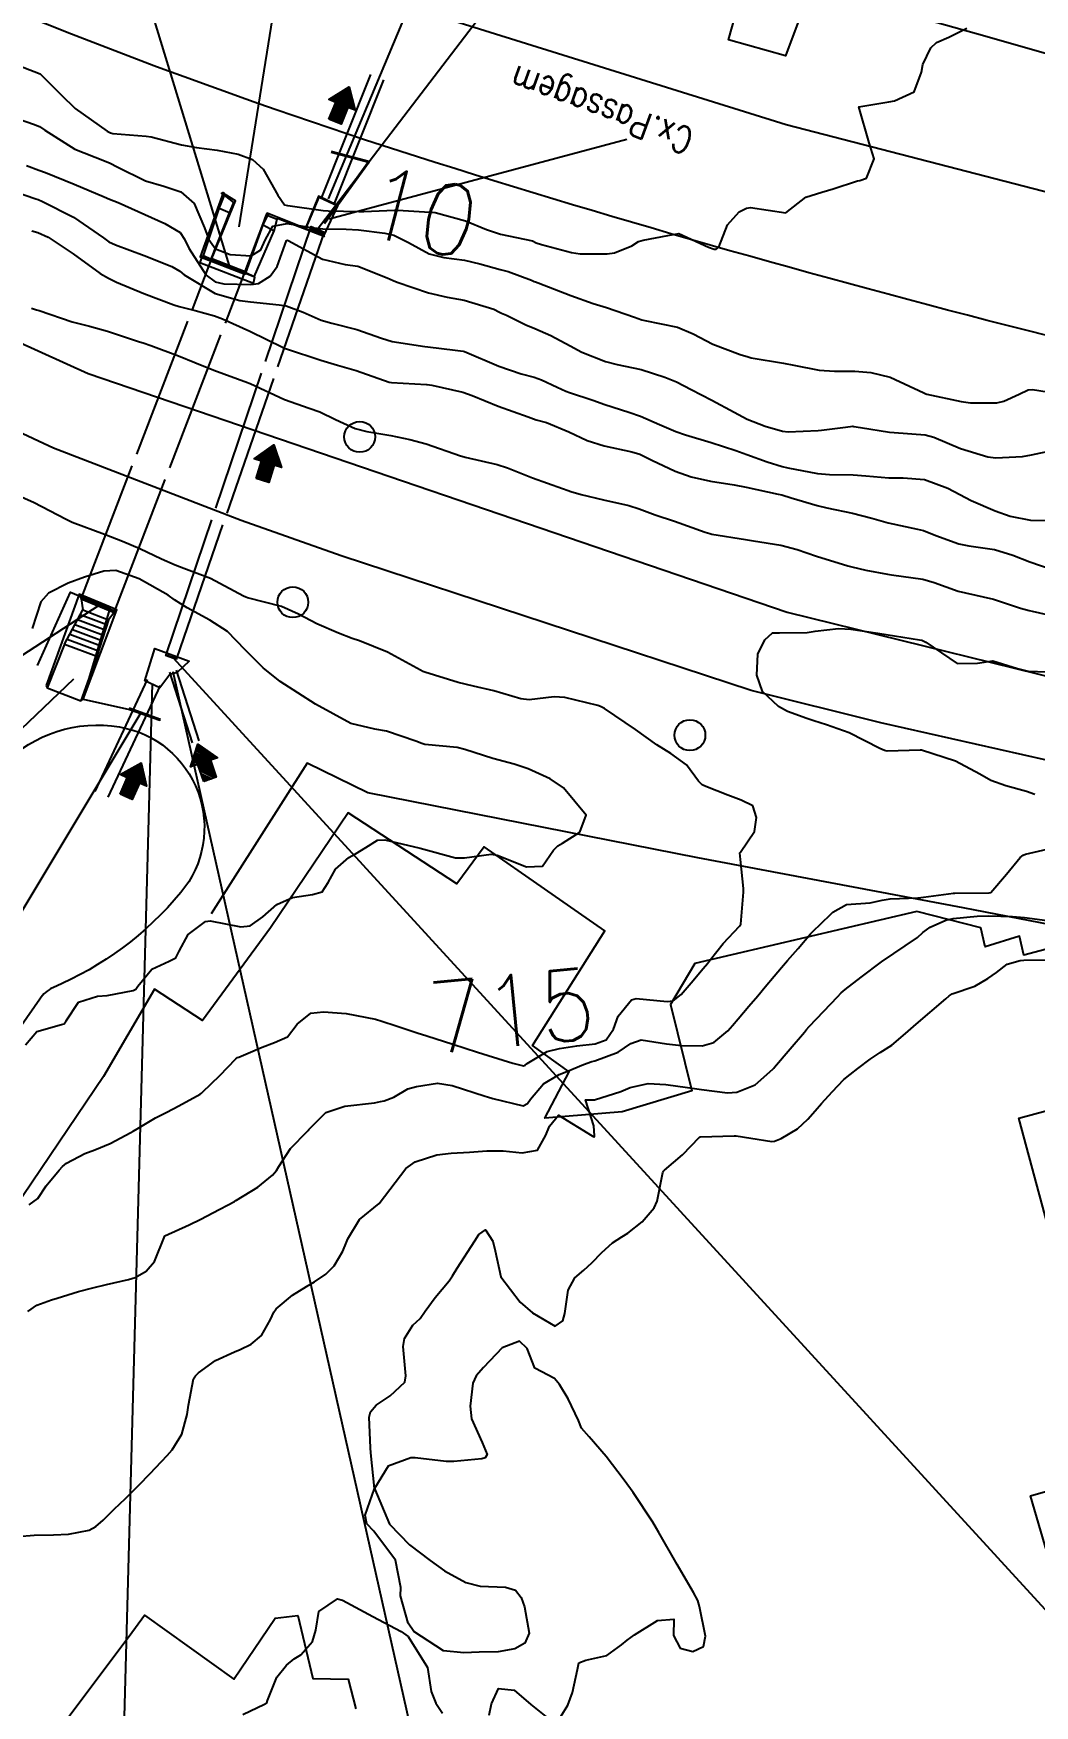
# Model space of a CAD drawing. Header units: metres. Extents: x 286371 to 293043, y 7462578 to 7466404.
# Drawn here: x 290717.4 to 290773.6, y 7463361.2 to 7463455.1 of the extents above; entities that cross this region are included whole.
import ezdxf
from ezdxf.enums import TextEntityAlignment as Align

# ---------------------------------------------------------------- set-up
doc = ezdxf.new("R2010")
doc.units = ezdxf.units.M
doc.header["$MEASUREMENT"] = 0
doc.linetypes.add('CONTINUO', pattern=[0])
doc.linetypes.add('TRACEJADO', pattern=[8.7, 8, -0.7])
for name, color, linetype in [('BUEIRO', 151, 'Continuous'), ('CAIXA', 45, 'Continuous'), ('Cotas', 45, 'Continuous'), ('Curvas de Nivel 1m', 11, 'Continuous'), ('Curvas de Nivel 5m', 15, 'Continuous'), ('Divisas', 45, 'Continuous'), ('Edificações', 30, 'Continuous'), ('GALERIA', 45, 'Continuous'), ('Linha Férrea', 20, 'Continuous'), ('MURO', 30, 'Continuous'), ('P.I.', 45, 'CONTINUO'), ('Pontes_Viadutos_Tubos', 190, 'Continuous'), ('Postes', 20, 'Continuous'), ('TEXTO', 45, 'Continuous'), ('TG', 45, 'Continuous'), ('TUBO', 45, 'Continuous'), ('Vias primárias', 230, 'Continuous')]:
    doc.layers.add(name, color=color, linetype=linetype)
doc.styles.add('ROMANS', font='romans', dxfattribs={"height": 0.2})
doc.styles.add('Style-STANDARD', font='STANDARD.shx')

msp = doc.modelspace()

# ---------------------------------------------------------------- hatches: boundary and pattern name
at = {"layer": 'TEXTO'}
for points in [[(290733.969, 7463450.248), (290734.351, 7463451.188), (290733.953, 7463451.35), (290735.101, 7463452.053), (290735.434, 7463450.748), (290735.035, 7463450.91), (290734.653, 7463449.97)], [(290729.884, 7463430.07), (290730.188, 7463431.038), (290729.778, 7463431.167), (290730.865, 7463431.961), (290731.303, 7463430.688), (290730.893, 7463430.817), (290730.589, 7463429.849)], [(290726.936, 7463413.044), (290726.608, 7463414.004), (290726.201, 7463413.865), (290726.607, 7463415.149), (290727.714, 7463414.382), (290727.307, 7463414.243), (290727.635, 7463413.283)], [(290722.234, 7463412.335), (290722.645, 7463413.263), (290722.252, 7463413.437), (290723.421, 7463414.104), (290723.713, 7463412.79), (290723.32, 7463412.964), (290722.91, 7463412.036)]]:
    msp.add_hatch(color=256, dxfattribs=at).paths.add_polyline_path(points)

# ---------------------------------------------------------------- linework, layer by layer
at = {"layer": 'BUEIRO', "linetype": 'TRACEJADO', "flags": 128}
for points in [[(290723.761, 7463418.773), (290720.816, 7463412.488)], [(290725.007, 7463419.186), (290726.289, 7463415.217)], [(290725.388, 7463419.309), (290726.67, 7463415.34)], [(290724.486, 7463418.433), (290721.549, 7463412.166)]]:
    msp.add_lwpolyline(points, dxfattribs=at)
at = {"layer": 'BUEIRO', "linetype": 'CONTINUO'}
for points in [[(290720.054, 7463423.312, 711.439), (290720.145, 7463422.695, 711.509)], [(290721.906, 7463422.546, 711.468), (290721.585, 7463422.135, 711.55)]]:
    msp.add_polyline3d(points, dxfattribs=at)
at = {"layer": 'CAIXA', "linetype": 'CONTINUO'}
for points in [[(290733.411, 7463445.869, 710.579), (290733.38, 7463445.914, 708.376), (290732.644, 7463444.128, 708.376), (290732.66, 7463444.097, 709.759)], [(290732.667, 7463444.079, 710.667), (290733.411, 7463445.869, 710.579)], [(290734.465, 7463445.371, 710.605), (290734.437, 7463445.425, 708.376), (290733.38, 7463445.914, 708.376)], [(290733.411, 7463445.869, 710.579), (290734.465, 7463445.371, 710.605)], [(290733.68, 7463443.689, 710.705), (290734.465, 7463445.371, 710.605)], [(290733.68, 7463443.689, 710.705), (290732.667, 7463444.079, 710.667), (290732.66, 7463444.097, 709.759)]]:
    msp.add_polyline3d(points, dxfattribs=at)
msp.add_polyline3d([(290724.466, 7463418.314, 712.577), (290723.626, 7463418.708, 712.59), (290724.185, 7463420.519, 713.285), (290726.126, 7463419.807, 713.283), (290725.442, 7463419.163, 712.55), (290725.03, 7463419.052, 712.531)], close=True, dxfattribs=at)
at = {"layer": 'Curvas de Nivel 1m', "flags": 128}
for points, elevation in [([(290715.717, 7463450.539), (290717.377, 7463449.972), (290717.707, 7463449.839), (290718.014, 7463449.63), (290719.688, 7463448.553), (290721.359, 7463447.899), (290721.677, 7463447.778), (290722.079, 7463447.568), (290723.663, 7463446.786), (290724.701, 7463446.486), (290725.654, 7463446.164), (290726.407, 7463445.503), (290726.982, 7463444.136), (290727.223, 7463443.49), (290727.606, 7463442.956), (290728.429, 7463442.644), (290729.601, 7463442.576), (290730.149, 7463442.903), (290730.378, 7463443.443), (290730.821, 7463444.241), (290731.629, 7463444.388), (290732.846, 7463444.186), (290733.625, 7463444.096), (290734.931, 7463444.068), (290735.624, 7463444.028), (290737.114, 7463443.85), (290737.62, 7463443.739), (290738.429, 7463443.322), (290739.595, 7463442.674), (290740.412, 7463442.472), (290741.59, 7463442.324), (290742.45, 7463442.12), (290743.583, 7463441.806), (290744.029, 7463441.684), (290745.342, 7463441.209), (290745.502, 7463441.135), (290745.573, 7463441.113), (290745.712, 7463441.062), (290747.562, 7463440.349), (290748.81, 7463439.9), (290749.552, 7463439.66), (290751.128, 7463439.121), (290751.542, 7463438.979), (290751.708, 7463438.945), (290753.536, 7463438.571), (290754.42, 7463438.182), (290755.522, 7463437.613), (290757.065, 7463437.031), (290757.512, 7463436.891), (290757.686, 7463436.847), (290759.507, 7463436.537), (290760.069, 7463436.422), (290761.502, 7463436.145), (290762.355, 7463436.098), (290763.501, 7463436.087), (290764.411, 7463436.01), (290765.497, 7463435.75), (290767.386, 7463434.876), (290767.483, 7463434.826), (290767.552, 7463434.804), (290769.477, 7463434.382), (290769.999, 7463434.313), (290771.476, 7463434.31), (290771.878, 7463434.409), (290772.737, 7463434.796), (290773.237, 7463435.039), (290773.488, 7463435.06), (290775.484, 7463434.754)], 711), ([(290716.981, 7463447.645), (290717.67, 7463447.386), (290718.05, 7463447.247), (290719.659, 7463446.591), (290721.35, 7463445.878), (290721.647, 7463445.76), (290722.139, 7463445.567), (290723.634, 7463444.898), (290724.76, 7463444.394), (290725.619, 7463443.875), (290725.857, 7463443.511), (290726.106, 7463443.008), (290727.082, 7463441.492), (290727.579, 7463441.117), (290728.058, 7463440.996), (290729.577, 7463440.957), (290730.013, 7463441.013), (290730.667, 7463441.438), (290731.052, 7463441.973), (290731.59, 7463443.425), (290731.599, 7463443.44), (290731.614, 7463443.443), (290731.681, 7463443.423), (290733.599, 7463442.378), (290734.877, 7463442.093), (290735.593, 7463441.987), (290737.24, 7463441.339), (290737.572, 7463441.184), (290737.807, 7463441.095), (290739.562, 7463440.485), (290740.604, 7463440.243), (290741.556, 7463440.078), (290743.23, 7463439.568), (290743.547, 7463439.412), (290743.659, 7463439.356), (290743.945, 7463439.236), (290745.021, 7463438.699), (290745.533, 7463438.481), (290746.435, 7463438.103), (290747.519, 7463437.508), (290748.173, 7463437.165), (290749.506, 7463436.638), (290750.165, 7463436.474), (290751.5, 7463436.192), (290752.827, 7463435.762), (290753.49, 7463435.489), (290754.319, 7463435.072), (290755.475, 7463434.469), (290756.718, 7463433.783), (290757.46, 7463433.397), (290758.472, 7463433.009), (290759.45, 7463432.73), (290759.751, 7463432.688), (290761.451, 7463432.768), (290761.628, 7463432.786), (290762.981, 7463432.942), (290763.393, 7463432.998), (290763.455, 7463432.993), (290763.814, 7463432.929), (290765.45, 7463432.663), (290765.707, 7463432.644), (290767.449, 7463432.519), (290767.934, 7463432.38), (290769.438, 7463431.757), (290770.966, 7463431.286), (290771.43, 7463431.222), (290772.92, 7463431.304), (290773.433, 7463431.4), (290774.575, 7463431.629)], 712), ([(290715.655, 7463446.4), (290717.51, 7463445.773), (290717.645, 7463445.728), (290717.888, 7463445.631), (290719.631, 7463444.736), (290721.306, 7463443.579), (290721.611, 7463443.366), (290721.989, 7463443.188), (290723.6, 7463442.595), (290725.144, 7463441.968), (290725.587, 7463441.707), (290725.836, 7463441.511), (290727.569, 7463440.451), (290728.969, 7463440.058), (290729.562, 7463439.986), (290731.18, 7463439.81), (290731.559, 7463439.768), (290732.528, 7463439.41), (290733.538, 7463438.959), (290734.139, 7463438.781), (290735.53, 7463438.438), (290736.917, 7463437.95), (290737.521, 7463437.765), (290739.351, 7463437.473), (290739.516, 7463437.455), (290741.064, 7463437.281), (290741.513, 7463437.218), (290741.587, 7463437.199), (290743.501, 7463436.366), (290744.771, 7463435.949), (290745.492, 7463435.757), (290745.898, 7463435.614), (290746.78, 7463435.189), (290747.269, 7463434.967), (290747.48, 7463434.894), (290748.785, 7463434.47), (290749.47, 7463434.223), (290750.806, 7463433.782), (290751.461, 7463433.558), (290752.535, 7463433.098), (290753.448, 7463432.71), (290753.997, 7463432.525), (290755.44, 7463432.096), (290756.825, 7463431.641), (290757.43, 7463431.422), (290758.587, 7463431.007), (290759.42, 7463430.746), (290759.745, 7463430.664), (290761.415, 7463430.347), (290762.081, 7463430.288), (290763.414, 7463430.269), (290764.127, 7463430.21), (290765.412, 7463430.097), (290766.211, 7463430.094), (290767.411, 7463430.015), (290768.735, 7463429.524), (290769.399, 7463429.161), (290770.042, 7463428.835), (290771.383, 7463428.252), (290772.234, 7463427.945), (290773.368, 7463427.727), (290774.421, 7463427.716)], 713), ([(290717.288, 7463443.97), (290717.618, 7463443.882), (290718.198, 7463443.626), (290719.6, 7463442.678), (290721.116, 7463441.581), (290721.58, 7463441.315), (290722.046, 7463441.098), (290723.568, 7463440.456), (290725.254, 7463439.824), (290725.557, 7463439.732), (290726.458, 7463439.501), (290727.55, 7463439.201), (290727.986, 7463439.037), (290729.532, 7463438.345), (290731.398, 7463437.426), (290731.513, 7463437.372), (290731.594, 7463437.342), (290733.504, 7463436.706), (290734.442, 7463436.438), (290735.496, 7463436.129), (290737.344, 7463435.479), (290737.486, 7463435.45), (290739.441, 7463435.349), (290739.485, 7463435.347), (290739.74, 7463435.301), (290741.479, 7463434.909), (290742.013, 7463434.729), (290743.467, 7463434.134), (290745.152, 7463433.526), (290745.457, 7463433.42), (290745.614, 7463433.369), (290746.195, 7463433.203), (290747.447, 7463432.69), (290748.475, 7463432.199), (290749.435, 7463431.901), (290750.981, 7463431.571), (290751.429, 7463431.423), (290752.111, 7463431.104), (290753.415, 7463430.485), (290754.319, 7463430.162), (290755.407, 7463429.917), (290756.736, 7463429.703), (290757.402, 7463429.579), (290759.207, 7463429.187), (290759.396, 7463429.144), (290759.937, 7463428.986), (290761.388, 7463428.54), (290761.929, 7463428.414), (290763.382, 7463428.12), (290764.464, 7463427.831), (290765.374, 7463427.585), (290767.02, 7463427.229), (290767.368, 7463427.137), (290768.056, 7463426.864), (290769.347, 7463426.391), (290769.901, 7463426.281), (290771.343, 7463426.077), (290772.38, 7463425.757), (290773.333, 7463425.39), (290775.177, 7463424.757)], 714), ([(290716.923, 7463398.256), (290717.565, 7463399.002), (290718.94, 7463399.398), (290719.106, 7463399.446), (290719.21, 7463399.61), (290719.909, 7463400.651), (290720.965, 7463400.986), (290721.507, 7463401.032), (290722.969, 7463401.313), (290723.132, 7463401.391), (290723.243, 7463401.55), (290724.025, 7463402.503), (290724.996, 7463402.962), (290725.369, 7463403.147), (290725.558, 7463403.516), (290726.068, 7463404.459), (290727.029, 7463405.19), (290727.297, 7463405.222), (290729.023, 7463404.895), (290729.542, 7463404.936), (290730.258, 7463405.44), (290731.045, 7463406.137), (290731.926, 7463406.532), (290733.05, 7463406.697), (290733.585, 7463406.855), (290733.931, 7463407.381), (290734.328, 7463408.123), (290735.085, 7463408.786), (290735.464, 7463408.981), (290736.047, 7463409.35), (290736.693, 7463409.747), (290737.101, 7463409.782), (290739.084, 7463409.304), (290741.076, 7463408.753), (290741.576, 7463408.767), (290743.08, 7463408.975), (290743.41, 7463408.908), (290745.07, 7463408.249), (290745.97, 7463408.302), (290746.577, 7463409.192), (290746.832, 7463409.444), (290747.09, 7463409.591), (290748.064, 7463410.206), (290748.412, 7463411.165), (290747.137, 7463412.69), (290746.391, 7463413.196), (290745.162, 7463413.766), (290744.375, 7463414.017), (290743.17, 7463414.333), (290741.592, 7463414.854), (290741.179, 7463414.951), (290739.349, 7463415.134), (290739.182, 7463415.18), (290738.854, 7463415.309), (290737.192, 7463415.867), (290736.553, 7463415.985), (290735.198, 7463416.298), (290733.214, 7463417.394), (290731.233, 7463418.657), (290730.283, 7463419.439), (290729.259, 7463420.442), (290728.262, 7463421.47), (290727.284, 7463422.118), (290725.998, 7463422.799), (290725.3, 7463423.257), (290724.932, 7463423.52), (290723.317, 7463424.433), (290721.991, 7463424.898), (290721.323, 7463424.859), (290720.241, 7463424.519), (290719.313, 7463424.186), (290718.211, 7463423.631), (290717.794, 7463423.14), (290717.293, 7463421.644)], 714), ([(290773.605, 7463412.31), (290773.139, 7463412.48), (290771.994, 7463412.802), (290771.149, 7463413.112), (290770.519, 7463413.459), (290769.164, 7463414.19), (290767.246, 7463414.8), (290767.173, 7463414.808), (290765.317, 7463414.758), (290765.172, 7463414.782), (290764.904, 7463414.908), (290763.187, 7463415.778), (290761.917, 7463416.23), (290761.196, 7463416.456), (290760.808, 7463416.58), (290759.728, 7463416.987), (290759.208, 7463417.269), (290758.312, 7463418.104), (290757.994, 7463419.013), (290758.062, 7463420.209), (290758.447, 7463421.007), (290758.875, 7463421.398), (290759.272, 7463421.391), (290760.82, 7463421.425), (290761.275, 7463421.491), (290762.583, 7463421.64), (290763.274, 7463421.595), (290764.801, 7463421.381), (290765.27, 7463421.308), (290767.131, 7463421.011), (290767.266, 7463420.981), (290767.492, 7463420.871), (290769.247, 7463419.677), (290770.385, 7463419.689), (290771.249, 7463419.833), (290772.636, 7463419.4), (290773.241, 7463419.237), (290774.809, 7463419.193)], 716), ([(290717.049, 7463383.278), (290717.56, 7463383.631), (290718.382, 7463383.936), (290718.7, 7463384.037), (290719.903, 7463384.4), (290720.71, 7463384.618), (290721.482, 7463384.804), (290722.717, 7463385.075), (290723.078, 7463385.19), (290723.703, 7463385.54), (290724.178, 7463386.087), (290724.754, 7463387.524), (290726.118, 7463388.149), (290726.769, 7463388.466), (290727.44, 7463388.819), (290728.657, 7463389.466), (290728.74, 7463389.51), (290728.785, 7463389.536), (290729.976, 7463390.267), (290730.807, 7463390.94), (290731.032, 7463391.21), (290731.159, 7463391.429), (290731.809, 7463392.44), (290732.759, 7463393.406), (290732.801, 7463393.448), (290732.846, 7463393.508), (290733.792, 7463394.458), (290734.866, 7463394.821), (290736.525, 7463394.998), (290736.87, 7463395.068), (290737.079, 7463395.123), (290737.613, 7463395.323), (290738.399, 7463395.794), (290738.883, 7463395.926), (290740.074, 7463396.099), (290740.885, 7463395.975), (290742.745, 7463395.378), (290742.875, 7463395.34), (290743.177, 7463395.24), (290744.868, 7463394.833), (290745.122, 7463394.959), (290745.292, 7463395.208), (290746.017, 7463396.067), (290746.895, 7463396.594), (290747.322, 7463396.753), (290748.261, 7463397.164), (290748.74, 7463397.324), (290748.907, 7463397.353), (290750.209, 7463397.841), (290750.922, 7463398.34), (290751.504, 7463398.537), (290752.922, 7463398.321), (290753.776, 7463398.227), (290754.921, 7463398.208), (290755.59, 7463398.389), (290756.372, 7463399.043), (290756.63, 7463399.347), (290756.944, 7463399.717), (290757.548, 7463400.432), (290758.049, 7463401.018), (290758.472, 7463401.511), (290758.981, 7463402.113), (290759.39, 7463402.596), (290759.73, 7463402.993), (290760.313, 7463403.676), (290761.017, 7463404.487), (290761.253, 7463404.738), (290761.493, 7463404.967), (290762.277, 7463405.715), (290763.042, 7463406.146), (290764.369, 7463406.243), (290765.046, 7463406.381), (290765.487, 7463406.459), (290767.049, 7463406.524), (290767.364, 7463406.555), (290769.053, 7463406.775), (290769.118, 7463406.778), (290771.054, 7463406.803), (290771.147, 7463406.813), (290772.022, 7463407.848), (290772.789, 7463408.789), (290772.958, 7463408.914), (290773.087, 7463408.964), (290774.552, 7463409.302)], 716), ([(290716.499, 7463370.647), (290717.413, 7463370.718), (290718.501, 7463370.748), (290719.333, 7463370.77), (290720.505, 7463370.994), (290720.88, 7463371.208), (290721.284, 7463371.573), (290721.908, 7463372.179), (290722.533, 7463372.785), (290722.923, 7463373.164), (290723.304, 7463373.543), (290723.914, 7463374.174), (290724.564, 7463374.868), (290724.884, 7463375.205), (290725.163, 7463375.516), (290725.7, 7463376.395), (290726.006, 7463377.503), (290726.09, 7463378.024), (290726.368, 7463379.498), (290726.465, 7463379.669), (290726.639, 7463379.831), (290727.6, 7463380.53), (290728.657, 7463381.016), (290728.974, 7463381.145), (290729.604, 7463381.45), (290730.179, 7463381.934), (290730.685, 7463382.843), (290730.872, 7463383.251), (290731.004, 7463383.43), (290731.929, 7463384.193), (290732.713, 7463384.691), (290733.157, 7463384.958), (290733.798, 7463385.388), (290734.271, 7463385.842), (290734.744, 7463386.676), (290734.947, 7463387.176), (290735.023, 7463387.37), (290735.679, 7463388.453), (290736.784, 7463389.344), (290738.291, 7463391.315), (290738.82, 7463391.689), (290740.025, 7463392.087), (290740.828, 7463392.174), (290741.862, 7463392.226), (290742.83, 7463392.301), (290743.756, 7463392.304), (290744.829, 7463392.192), (290745.686, 7463392.347), (290746.151, 7463393.195), (290746.355, 7463393.688), (290746.861, 7463394.311), (290748.758, 7463393.156), (290748.843, 7463393.086), (290748.879, 7463393.119), (290748.887, 7463393.154), (290748.852, 7463393.703), (290748.369, 7463395.162), (290748.857, 7463395.172), (290748.874, 7463395.178), (290750.368, 7463395.646), (290750.885, 7463395.857), (290751.901, 7463396.097), (290752.888, 7463396.04), (290754.1, 7463395.862), (290754.884, 7463395.745), (290756.355, 7463395.57), (290756.882, 7463395.594), (290757.902, 7463396.007), (290758.902, 7463396.896), (290758.952, 7463396.955), (290758.993, 7463397.003), (290759.873, 7463398.037), (290760.676, 7463398.978), (290760.794, 7463399.119), (290760.939, 7463399.281), (290761.755, 7463400.159), (290762.525, 7463400.951), (290762.744, 7463401.172), (290762.97, 7463401.374), (290763.855, 7463402.058), (290764.994, 7463402.914), (290767.015, 7463404.291), (290767.328, 7463404.561), (290767.732, 7463404.864), (290768.622, 7463405.258), (290769.032, 7463405.347), (290770.369, 7463405.489), (290771.034, 7463405.502), (290772.368, 7463405.46), (290773.034, 7463405.414), (290774.578, 7463405.214)], 717), ([(290746.999, 7463360.53), (290747.382, 7463361.179), (290747.653, 7463361.886), (290747.934, 7463363.171), (290748.006, 7463363.554), (290748.392, 7463363.706), (290749.582, 7463363.961), (290750.406, 7463364.565), (290750.709, 7463364.831), (290751.129, 7463365.124), (290752.427, 7463365.934), (290753.345, 7463366.003), (290753.311, 7463365.087), (290753.695, 7463364.37), (290754.401, 7463364.183), (290754.997, 7463364.464), (290755.123, 7463365.054), (290754.775, 7463366.723), (290754.693, 7463367.061), (290754.451, 7463367.508), (290753.518, 7463369.079), (290752.501, 7463370.868), (290752.371, 7463371.096), (290752.156, 7463371.453), (290751.046, 7463373.117), (290750.544, 7463373.815), (290749.542, 7463375.14), (290748.58, 7463376.243), (290748.151, 7463376.727), (290747.985, 7463377.164), (290747.398, 7463378.387), (290746.915, 7463379.18), (290746.631, 7463379.515), (290745.535, 7463380.094), (290745.103, 7463381.208), (290744.67, 7463381.615), (290743.692, 7463381.234), (290742.647, 7463380.141), (290742.235, 7463379.665), (290742.049, 7463379.263), (290741.899, 7463377.974), (290741.977, 7463377.264), (290742.574, 7463375.919), (290742.848, 7463375.25), (290742.75, 7463375.063), (290742.56, 7463375.002), (290740.981, 7463374.855), (290740.558, 7463374.861), (290738.809, 7463375.062), (290738.56, 7463375.069), (290737.288, 7463374.605), (290736.534, 7463373.344), (290737.363, 7463371.332), (290738.487, 7463370.177), (290739.66, 7463369.297), (290740.466, 7463368.715), (290741.663, 7463368.06), (290742.453, 7463367.859), (290743.882, 7463367.804), (290744.45, 7463367.627), (290744.77, 7463367.22), (290744.958, 7463366.695), (290745.222, 7463365.212), (290744.962, 7463364.66), (290744.401, 7463364.34), (290743.473, 7463364.163), (290742.397, 7463364.143), (290741.549, 7463364.115), (290740.398, 7463364.222), (290738.74, 7463365.31), (290738.421, 7463365.785), (290737.979, 7463367.321), (290737.998, 7463367.774), (290737.704, 7463369.326), (290736.498, 7463370.949), (290736.101, 7463371.35), (290736.012, 7463371.854), (290736.534, 7463373.344), (290736.326, 7463375.348), (290736.298, 7463375.628), (290736.22, 7463377.35), (290736.308, 7463377.65), (290736.614, 7463378.028), (290737.399, 7463378.556), (290738.233, 7463379.32), (290738.283, 7463379.676), (290738.143, 7463381.322), (290738.22, 7463381.772), (290738.682, 7463382.518), (290739.099, 7463382.897), (290739.381, 7463383.304), (290739.932, 7463384.07), (290740.72, 7463385.006), (290740.914, 7463385.281), (290741.174, 7463385.719), (290742.168, 7463387.253), (290742.393, 7463387.617), (290742.763, 7463387.87), (290743.169, 7463387.238), (290743.298, 7463386.684), (290743.622, 7463385.231), (290744.703, 7463383.812), (290745.403, 7463383.204), (290746.683, 7463382.452), (290747.107, 7463382.756), (290747.216, 7463383.177), (290747.403, 7463384.484), (290747.782, 7463385.169), (290748.29, 7463385.602), (290748.737, 7463386.009), (290749.294, 7463386.598), (290749.896, 7463387.137), (290750.414, 7463387.475), (290750.762, 7463387.683), (290751.569, 7463388.315), (290752.238, 7463389.103), (290752.403, 7463389.488), (290752.729, 7463391.096), (290752.754, 7463391.156), (290752.816, 7463391.229), (290753.823, 7463392.086), (290754.779, 7463393.065), (290754.817, 7463393.092), (290754.844, 7463393.094), (290756.726, 7463393.156), (290756.846, 7463393.152), (290757.654, 7463393.022), (290758.842, 7463392.839), (290758.998, 7463392.846), (290759.367, 7463392.997), (290760.287, 7463393.548), (290760.861, 7463394.077), (290761.276, 7463394.561), (290761.629, 7463394.963), (290762.222, 7463395.617), (290762.895, 7463396.311), (290763.236, 7463396.602), (290763.676, 7463396.933), (290764.373, 7463397.462), (290764.918, 7463397.821), (290765.584, 7463398.244), (290766.344, 7463398.893), (290766.942, 7463399.426), (290768.623, 7463400.85), (290768.798, 7463401.016), (290768.968, 7463401.122), (290770.247, 7463401.553), (290770.982, 7463401.992), (290771.463, 7463402.331), (290772.068, 7463402.798), (290772.792, 7463402.992), (290772.997, 7463403.009), (290774.726, 7463403.031)], 718), ([(290729.139, 7463360.656), (290730.351, 7463361.228), (290730.471, 7463361.314), (290730.525, 7463361.432), (290731.044, 7463362.755), (290731.583, 7463363.416), (290732.023, 7463363.776), (290732.393, 7463364.009), (290733.042, 7463364.758), (290733.233, 7463365.392), (290733.392, 7463366.428), (290734.441, 7463367.138), (290734.739, 7463367.071), (290736.426, 7463366.146), (290738.022, 7463365.32), (290738.41, 7463365.031), (290739.496, 7463363.298), (290739.715, 7463361.943), (290739.972, 7463361.29), (290740.346, 7463360.726)], 718), ([(290742.972, 7463360.618), (290743.102, 7463361.243), (290743.495, 7463362.11), (290744.366, 7463362.021), (290745.301, 7463361.21), (290746.342, 7463360.386)], 718)]:
    msp.add_lwpolyline(points, dxfattribs=dict(at, elevation=elevation))
at = {"layer": 'Curvas de Nivel 5m', "flags": 128}
for points, elevation in [([(290715.914, 7463453.51), (290717.752, 7463452.8), (290718.933, 7463451.616), (290719.723, 7463450.839), (290721.515, 7463449.577), (290721.703, 7463449.487), (290721.828, 7463449.447), (290723.7, 7463449.3), (290723.988, 7463449.251), (290725.693, 7463448.804), (290726.536, 7463448.658), (290727.689, 7463448.514), (290728.876, 7463448.277), (290729.682, 7463447.975), (290730.281, 7463447.445), (290731.098, 7463445.987), (290731.468, 7463445.427), (290731.644, 7463445.406), (290731.667, 7463445.4), (290733.64, 7463445.122), (290733.926, 7463445.104), (290735.64, 7463445.067), (290735.933, 7463445.066), (290737.641, 7463445.138), (290737.837, 7463445.135), (290739.639, 7463445.027), (290739.942, 7463444.996), (290741.629, 7463444.533), (290742.822, 7463444.044), (290743.612, 7463443.779), (290745.407, 7463443.407), (290745.606, 7463443.309), (290745.915, 7463443.2), (290747.598, 7463442.756), (290748.084, 7463442.68), (290749.597, 7463442.687), (290750.002, 7463442.735), (290750.984, 7463443.124), (290751.357, 7463443.369), (290751.609, 7463443.451), (290753.001, 7463443.706), (290753.615, 7463443.834), (290755.278, 7463443.059), (290755.603, 7463442.951), (290755.712, 7463442.943), (290755.861, 7463443.051), (290756.352, 7463444.315), (290757.017, 7463445.034), (290757.416, 7463445.249), (290757.638, 7463445.293), (290759.634, 7463444.994), (290760.759, 7463445.866), (290761.652, 7463446.144), (290762.285, 7463446.325), (290763.662, 7463446.779), (290763.783, 7463446.811), (290764.166, 7463446.927), (290764.587, 7463448.014), (290764.304, 7463448.925), (290763.724, 7463450.934), (290765.413, 7463451.225), (290765.73, 7463451.27), (290766.838, 7463451.788), (290767.256, 7463452.882), (290767.332, 7463453.309), (290767.775, 7463454.249), (290768.098, 7463454.551), (290768.777, 7463454.86), (290769.792, 7463455.36)], 710), ([(290717.258, 7463439.639), (290717.553, 7463439.54), (290717.686, 7463439.498), (290719.543, 7463438.873), (290720.514, 7463438.615), (290721.536, 7463438.345), (290723.328, 7463437.746), (290723.526, 7463437.68), (290723.956, 7463437.538), (290725.516, 7463436.956), (290726.427, 7463436.579), (290727.497, 7463436.142), (290729.391, 7463435.456), (290729.484, 7463435.422), (290729.538, 7463435.398), (290731.47, 7463434.504), (290732.85, 7463434.017), (290733.46, 7463433.808), (290734.333, 7463433.381), (290735.447, 7463432.868), (290736.098, 7463432.701), (290737.441, 7463432.487), (290738.504, 7463432.252), (290739.435, 7463432.01), (290741.354, 7463431.346), (290741.425, 7463431.322), (290741.626, 7463431.271), (290743.418, 7463430.855), (290743.991, 7463430.66), (290745.407, 7463430.094), (290747.089, 7463429.499), (290747.397, 7463429.392), (290747.555, 7463429.339), (290748.143, 7463429.173), (290749.39, 7463428.874), (290750.813, 7463428.553), (290751.383, 7463428.369), (290752.297, 7463428.025), (290753.373, 7463427.671), (290755.102, 7463427.058), (290755.363, 7463426.97), (290755.467, 7463426.948), (290757.358, 7463426.636), (290757.807, 7463426.568), (290759.354, 7463426.314), (290760.259, 7463426.072), (290761.345, 7463425.708), (290763.118, 7463425.157), (290763.337, 7463425.098), (290764.13, 7463424.923), (290765.33, 7463424.695), (290765.571, 7463424.66), (290767.317, 7463424.417), (290767.953, 7463424.226), (290769.307, 7463423.736), (290770.707, 7463423.419), (290771.301, 7463423.283), (290772.808, 7463422.792), (290773.292, 7463422.646), (290773.467, 7463422.606), (290775.286, 7463422.194)], 715), ([(290717.138, 7463389.28), (290717.611, 7463389.632), (290718.085, 7463390.335), (290718.808, 7463391.219), (290719.002, 7463391.42), (290719.223, 7463391.608), (290720.262, 7463392.153), (290720.826, 7463392.355), (290721.686, 7463392.717), (290722.841, 7463393.34), (290722.979, 7463393.416), (290723.204, 7463393.549), (290724.233, 7463394.154), (290724.858, 7463394.478), (290725.545, 7463394.833), (290726.731, 7463395.497), (290726.82, 7463395.55), (290726.876, 7463395.593), (290727.841, 7463396.529), (290728.733, 7463397.467), (290728.83, 7463397.54), (290728.906, 7463397.57), (290730.226, 7463398.133), (290730.918, 7463398.389), (290731.644, 7463398.703), (290732.187, 7463399.416), (290732.944, 7463400.032), (290733.659, 7463400.104), (290734.944, 7463400.017), (290736.583, 7463399.696), (290736.938, 7463399.587), (290737.738, 7463399.322), (290738.928, 7463398.934), (290739.459, 7463398.763), (290740.919, 7463398.299), (290742.312, 7463397.854), (290742.91, 7463397.663), (290744.287, 7463397.224), (290744.902, 7463397.087), (290744.991, 7463397.125), (290745.099, 7463397.212), (290746.221, 7463397.888), (290746.917, 7463398.063), (290747.894, 7463398.196), (290748.921, 7463398.31), (290749.538, 7463398.532), (290749.941, 7463399.139), (290750.209, 7463399.871), (290750.959, 7463400.778), (290751.219, 7463400.861), (290752.958, 7463400.684), (290753.309, 7463400.739), (290753.744, 7463401.083), (290754.307, 7463401.742), (290754.986, 7463402.542), (290755.227, 7463402.824), (290755.406, 7463403.058), (290756.104, 7463403.952), (290757.023, 7463404.933), (290757.071, 7463404.987), (290757.093, 7463405.033), (290757.245, 7463406.837), (290757.253, 7463407.031), (290757.078, 7463408.663), (290757.054, 7463409.035), (290757.061, 7463409.058), (290757.085, 7463409.083), (290757.878, 7463410.247), (290757.977, 7463411.021), (290757.777, 7463411.678), (290757.129, 7463412.006), (290756.372, 7463412.286), (290755.14, 7463412.773), (290754.936, 7463412.863), (290754.722, 7463413.071), (290754.059, 7463413.983), (290753.167, 7463414.627), (290752.393, 7463415.106), (290751.191, 7463415.966), (290749.448, 7463417.151), (290749.216, 7463417.262), (290749.061, 7463417.312), (290747.223, 7463417.758), (290746.609, 7463417.807), (290745.22, 7463417.642), (290744.752, 7463417.691), (290743.228, 7463418.146), (290742.091, 7463418.401), (290741.234, 7463418.609), (290739.359, 7463419.186), (290739.243, 7463419.23), (290739.11, 7463419.306), (290737.259, 7463420.321), (290735.679, 7463420.947), (290735.27, 7463421.086), (290734.505, 7463421.376), (290733.282, 7463421.9), (290732.254, 7463422.445), (290731.296, 7463422.881), (290729.39, 7463423.366), (290729.303, 7463423.394), (290729.173, 7463423.456), (290727.318, 7463424.441), (290725.823, 7463425.01), (290725.329, 7463425.192), (290724.567, 7463425.526), (290723.343, 7463426.111), (290722.38, 7463426.528), (290721.354, 7463426.915), (290719.548, 7463427.602), (290719.365, 7463427.681), (290719.217, 7463427.756), (290717.38, 7463428.72), (290716.735, 7463428.998)], 715)]:
    msp.add_lwpolyline(points, dxfattribs=dict(at, elevation=elevation))
at = {"layer": 'Divisas'}
msp.add_lwpolyline([(291008.792, 7463421.414), (290977.812, 7463411), (290952.953, 7463404.405), (290926.478, 7463399.486), (290897.182, 7463395.532), (290881.957, 7463394.804), (290854.758, 7463394.936), (290838.872, 7463395.344), (290829.341, 7463396.209), (290806.878, 7463399.072), (290792.648, 7463401.486), (290769.585, 7463405.947), (290754.691, 7463408.754), (290736.153, 7463412.421), (290732.754, 7463414.085), (290727.348, 7463405.616)], dxfattribs=at)
at = {"layer": 'Edificações'}
for points in [[(290800.979, 7463468.31), (290797.07, 7463448.498), (290789.947, 7463449.904), (290781.756, 7463451.781), (290770.344, 7463455.031), (290767.323, 7463455.885)], [(290760.803, 7463457.028), (290759.609, 7463453.802), (290756.405, 7463454.711), (290757.106, 7463457.182)], [(290776.036, 7463404.107), (290773.005, 7463403.287), (290772.748, 7463404.364), (290770.829, 7463403.767), (290770.582, 7463404.822), (290766.988, 7463405.742), (290754.515, 7463402.82), (290753.146, 7463400.518), (290754.352, 7463395.669), (290750.438, 7463394.495), (290746.086, 7463394.141), (290747.469, 7463396.745), (290745.394, 7463398.22), (290749.465, 7463404.66), (290742.685, 7463409.388), (290741.158, 7463407.303), (290735.048, 7463411.286), (290730.684, 7463404.833), (290726.866, 7463399.634), (290724.171, 7463401.392), (290721.305, 7463396.487), (290721.305, 7463396.487), (290699.202, 7463363.75)], [(290774.534, 7463368.959), (290773.377, 7463372.932), (290778.062, 7463374.282), (290772.723, 7463394.148), (290778.185, 7463395.616)], [(290719.026, 7463360.081), (290722.741, 7463365.041), (290723.601, 7463366.23), (290728.634, 7463362.634), (290730.945, 7463366.066), (290732.228, 7463366.204), (290733.068, 7463362.676), (290735.044, 7463362.632), (290735.487, 7463360.964)]]:
    msp.add_lwpolyline(points, dxfattribs=at)
at = {"layer": 'GALERIA', "linetype": 'TRACEJADO', "flags": 128}
for points in [[(290724.83, 7463420.162), (290732.961, 7463444.217)], [(290733.694, 7463443.897), (290725.404, 7463419.961)]]:
    msp.add_lwpolyline(points, dxfattribs=at)
at = {"layer": 'GALERIA', "linetype": 'CONTINUO'}
for points in [[(290732.904, 7463444.114, 710.635), (290732.961, 7463444.217, 709.232), (290733.694, 7463443.897, 709.232), (290733.678, 7463443.78, 710.635)], [(290733.678, 7463443.78, 710.635), (290732.904, 7463444.114, 710.635)], [(290724.793, 7463420.124, 712.405), (290724.83, 7463420.162, 711.405), (290725.404, 7463419.961, 711.425), (290725.411, 7463419.909, 712.425)], [(290725.411, 7463419.909, 712.425), (290724.793, 7463420.124, 712.405)], [(290722.752, 7463417.162, 713.106), (290722.762, 7463417.095, 712.706), (290724.463, 7463416.49, 712.721), (290724.507, 7463416.535, 713.121)], [(290724.507, 7463416.535, 713.121), (290722.752, 7463417.162, 713.106)]]:
    msp.add_polyline3d(points, dxfattribs=at)
at = {"layer": 'Linha Férrea'}
for points in [[(290447.572, 7463608.663), (290489.8, 7463580.29), (290509.33, 7463567.207), (290549.31, 7463540.384), (290572.383, 7463525.047), (290591.559, 7463512.051), (290610.725, 7463499.135), (290618.176, 7463493.869), (290625.882, 7463488.613), (290633.935, 7463483.43), (290641.186, 7463478.832), (290670.385, 7463461.233), (290693.787, 7463448.032), (290720.447, 7463435.971), (290759.703, 7463422.552), (290785.241, 7463416.276), (290816.402, 7463410.929), (290838.334, 7463408.787), (290858.512, 7463408.254), (290878.159, 7463408.476), (290889.624, 7463409.283), (290897.556, 7463409.726), (290919.842, 7463412.441), (290935.648, 7463415.014)], [(290830.83, 7463405.137), (290827.273, 7463405.355), (290811.199, 7463407.116), (290800.636, 7463409.054), (290788.768, 7463411.164), (290775.602, 7463413.938), (290764.964, 7463416.349), (290757.687, 7463418.152), (290734.654, 7463425.73), (290729.047, 7463427.701), (290718.494, 7463431.774), (290683.694, 7463448.011), (290676.645, 7463451.682), (290671.27, 7463454.94), (290662.779, 7463459.662)]]:
    msp.add_lwpolyline(points, dxfattribs=at)
at = {"layer": 'MURO', "linetype": 'CONTINUO'}
for points in [[(290720.167, 7463417.67, 715.248), (290722.063, 7463422.694, 715.248), (290719.937, 7463423.578, 715.27), (290718.084, 7463418.438, 715.223)], [(290720.167, 7463417.67, 715.248), (290722.762, 7463417.095, 712.706)]]:
    msp.add_polyline3d(points, dxfattribs=at)
at = {"layer": 'P.I.', "linetype": 'TRACEJADO', "flags": 128}
for points in [[(290720.054, 7463423.312), (290727.399, 7463442.414)], [(290721.906, 7463422.546), (290729.27, 7463441.694)]]:
    msp.add_lwpolyline(points, dxfattribs=at)
at = {"layer": 'P.I.', "linetype": 'CONTINUO'}
for points in [[(290726.917, 7463442.588, 713.23), (290727.809, 7463445.228, 711.914), (290728.099, 7463445.972, 711.894)], [(290728.099, 7463445.972, 711.894), (290728.073, 7463446.001, 711.227), (290727.933, 7463446.088, 711.21), (290727.996, 7463446.104, 710.12)], [(290728.632, 7463445.562, 711.918), (290728.715, 7463445.667, 710.012), (290727.996, 7463446.104, 710.12)], [(290728.388, 7463444.991, 711.913), (290728.632, 7463445.562, 711.918), (290728.099, 7463445.972, 711.894)], [(290727.347, 7463442.38, 713.234), (290727.399, 7463442.414, 710.323), (290728.715, 7463445.667, 710.012)], [(290727.347, 7463442.38, 713.234), (290728.388, 7463444.991, 711.913), (290727.809, 7463445.228, 711.914)], [(290729.301, 7463441.618, 713.246), (290729.27, 7463441.694, 710.323), (290730.506, 7463444.963, 710.004), (290730.527, 7463444.839, 711.918)], [(290732.66, 7463444.097, 709.759), (290730.506, 7463444.963, 710.004)], [(290729.301, 7463441.618, 713.246), (290730.28, 7463444.319, 711.922), (290730.888, 7463443.974, 711.908)], [(290729.772, 7463441.396, 713.228), (290730.888, 7463443.974, 711.908), (290731.061, 7463444.633, 711.914)], [(290730.28, 7463444.319, 711.922), (290730.527, 7463444.839, 711.918), (290731.061, 7463444.633, 711.914)], [(290733.68, 7463443.689, 710.705), (290733.704, 7463443.66, 711.442), (290731.115, 7463444.653, 711.544), (290731.061, 7463444.633, 711.914)], [(290726.857, 7463442.546, 713.551), (290726.917, 7463442.588, 713.23), (290727.347, 7463442.38, 713.234)], [(290727.377, 7463442.383, 712.516), (290727.399, 7463442.414, 710.323), (290729.27, 7463441.694, 710.323), (290729.271, 7463441.652, 712.529)], [(290729.271, 7463441.652, 712.529), (290727.377, 7463442.383, 712.516)], [(290729.81, 7463441.367, 713.549), (290729.772, 7463441.396, 713.228), (290729.301, 7463441.618, 713.246)], [(290719.937, 7463423.578, 715.27), (290720.002, 7463423.428, 713.369), (290721.986, 7463422.62, 713.398), (290722.063, 7463422.694, 715.248)], [(290720.002, 7463423.428, 713.369), (290720.054, 7463423.312, 711.439), (290721.906, 7463422.546, 711.468), (290721.986, 7463422.62, 713.398)], [(290719.121, 7463420.761, 712.819), (290720.145, 7463422.695, 711.509)], [(290719.999, 7463422.419, 0), (290721.499, 7463421.862, 0)], [(290719.56, 7463421.59, 0), (290721.219, 7463420.974, 0)], [(290719.706, 7463421.867, 0), (290721.313, 7463421.27, 0)], [(290719.852, 7463422.143, 0), (290721.406, 7463421.566, 0)], [(290721.585, 7463422.135, 711.55), (290720.939, 7463420.086, 712.834)], [(290719.121, 7463420.761, 712.819), (290718.147, 7463418.312, 713.029)], [(290719.267, 7463421.038, 0), (290721.033, 7463420.382, 0)], [(290719.413, 7463421.314, 0), (290721.126, 7463420.678, 0)], [(290720.939, 7463420.086, 712.834), (290720.026, 7463417.58, 713.04)], [(290718.084, 7463418.438, 715.223), (290718.147, 7463418.312, 713.029), (290720.026, 7463417.58, 713.04), (290720.167, 7463417.67, 715.248)]]:
    msp.add_polyline3d(points, dxfattribs=at)
msp.add_polyline3d([(290729.731, 7463441.041, 713.556), (290729.81, 7463441.367, 713.549), (290726.857, 7463442.546, 713.551), (290726.726, 7463442.203, 713.549)], close=True, dxfattribs=at)
at = {"layer": 'Pontes_Viadutos_Tubos'}
for points in [[(290728.054, 7463446.165), (290726.73, 7463442.506), (290729.266, 7463441.549), (290730.45, 7463444.842)], [(290717.594, 7463419.57), (290719.446, 7463423.676), (290721.659, 7463422.774), (290720.349, 7463418.397)]]:
    msp.add_lwpolyline(points, dxfattribs=at)
at = {"layer": 'Postes'}
for centre in [(290735.697, 7463432.403), (290731.939, 7463423.117), (290754.241, 7463415.652)]:
    msp.add_circle(centre, 0.866, dxfattribs=at)
at = {"layer": 'TEXTO', "linetype": 'CONTINUO', "flags": 128}
for points in [[(290734.772, 7463450.261), (290734.238, 7463451.525)], [(290734.825, 7463450.392), (290734.325, 7463451.578)], [(290734.878, 7463450.523), (290734.411, 7463451.631)], [(290734.932, 7463450.654), (290734.497, 7463451.683)], [(290734.985, 7463450.785), (290734.583, 7463451.736)], [(290735.042, 7463450.908), (290734.67, 7463451.789)], [(290735.173, 7463450.854), (290734.756, 7463451.842)], [(290735.304, 7463450.801), (290734.842, 7463451.895)], [(290735.432, 7463450.755), (290734.928, 7463451.947)], [(290735.266, 7463451.404), (290735.015, 7463452)], [(290733.98, 7463451.367), (290733.994, 7463451.333)], [(290734.066, 7463451.419), (290734.125, 7463451.28)], [(290734.099, 7463450.569), (290734.29, 7463450.118)], [(290734.152, 7463451.472), (290734.256, 7463451.227)], [(290734.152, 7463450.7), (290734.421, 7463450.065)], [(290734.552, 7463450.011), (290734.206, 7463450.831)], [(290734.665, 7463449.999), (290734.259, 7463450.962)], [(290734.719, 7463450.13), (290734.312, 7463451.093)], [(290733.993, 7463450.307), (290734.028, 7463450.224)], [(290734.046, 7463450.438), (290734.159, 7463450.171)], [(290731.169, 7463430.73), (290730.62, 7463431.782)], [(290731.3, 7463430.694), (290730.701, 7463431.842)], [(290731.083, 7463431.328), (290730.783, 7463431.901)], [(290729.803, 7463431.186), (290729.82, 7463431.154)], [(290729.885, 7463431.245), (290729.955, 7463431.111)], [(290729.967, 7463431.305), (290730.09, 7463431.069)], [(290730.683, 7463430.149), (290730.048, 7463431.364)], [(290730.725, 7463430.283), (290730.13, 7463431.424)], [(290730.641, 7463430.014), (290730.157, 7463430.94)], [(290730.768, 7463430.418), (290730.212, 7463431.484)], [(290730.81, 7463430.553), (290730.293, 7463431.543)], [(290730.852, 7463430.688), (290730.375, 7463431.603)], [(290730.899, 7463430.815), (290730.457, 7463431.663)], [(290731.034, 7463430.772), (290730.538, 7463431.722)], [(290729.903, 7463430.131), (290729.944, 7463430.051)], [(290729.945, 7463430.266), (290730.079, 7463430.009)], [(290729.987, 7463430.401), (290730.214, 7463429.966)], [(290730.03, 7463430.535), (290730.349, 7463429.924)], [(290730.484, 7463429.881), (290730.072, 7463430.67)], [(290730.598, 7463429.879), (290730.114, 7463430.805)], [(290727.708, 7463414.386), (290726.546, 7463414.956)], [(290727.157, 7463414.768), (290726.576, 7463415.053)], [(290723.585, 7463412.847), (290723.158, 7463413.954)], [(290723.712, 7463412.797), (290723.245, 7463414.004)], [(290723.566, 7463413.451), (290723.333, 7463414.054)], [(290726.241, 7463413.992), (290726.377, 7463413.925)], [(290726.271, 7463414.088), (290726.511, 7463413.971)], [(290727.533, 7463413.581), (290726.302, 7463414.185)], [(290727.488, 7463413.715), (290726.332, 7463414.281)], [(290727.442, 7463413.848), (290726.363, 7463414.378)], [(290727.396, 7463413.982), (290726.393, 7463414.474)], [(290727.35, 7463414.116), (290726.424, 7463414.571)], [(290727.313, 7463414.246), (290726.454, 7463414.667)], [(290727.447, 7463414.291), (290726.485, 7463414.763)], [(290727.581, 7463414.337), (290726.515, 7463414.86)], [(290722.279, 7463413.453), (290722.292, 7463413.419)], [(290722.367, 7463413.503), (290722.421, 7463413.362)], [(290722.455, 7463413.553), (290722.551, 7463413.305)], [(290723.037, 7463412.324), (290722.543, 7463413.603)], [(290722.923, 7463412.065), (290722.546, 7463413.04)], [(290722.98, 7463412.194), (290722.603, 7463413.169)], [(290723.094, 7463412.453), (290722.631, 7463413.653)], [(290723.151, 7463412.582), (290722.718, 7463413.703)], [(290723.209, 7463412.712), (290722.806, 7463413.754)], [(290723.266, 7463412.841), (290722.894, 7463413.804)], [(290723.327, 7463412.961), (290722.982, 7463413.854)], [(290723.456, 7463412.904), (290723.07, 7463413.904)], [(290726.211, 7463413.896), (290726.243, 7463413.88)], [(290727.579, 7463413.447), (290726.641, 7463413.907)], [(290727.625, 7463413.313), (290726.686, 7463413.773)], [(290727.531, 7463413.248), (290726.732, 7463413.64)], [(290726.778, 7463413.506), (290727.397, 7463413.202)], [(290726.824, 7463413.372), (290727.264, 7463413.156)], [(290726.869, 7463413.238), (290727.13, 7463413.11)], [(290726.915, 7463413.104), (290726.996, 7463413.065)], [(290722.26, 7463412.393), (290722.292, 7463412.31)], [(290722.317, 7463412.523), (290722.421, 7463412.252)], [(290722.374, 7463412.652), (290722.551, 7463412.195)], [(290722.431, 7463412.781), (290722.68, 7463412.138)], [(290722.809, 7463412.081), (290722.489, 7463412.911)]]:
    msp.add_lwpolyline(points, dxfattribs=at)
at = {"layer": 'TEXTO', "linetype": 'CONTINUO'}
for points in [[(290728.383, 7463442.008, 0), (290641.649, 7463725.78, 0)], [(290733.936, 7463445.772, 0), (290814.653, 7463638.237, 0)], [(290873.823, 7463627.814, 0), (290733.312, 7463444.03, 0)], [(290728.931, 7463444.204, 0), (290731.59, 7463460.807, 0)], [(290733.986, 7463444.651, 0), (290750.705, 7463449.119, 0)], [(290537.491, 7463303.467, 0), (290721.063, 7463422.951, 0)], [(290725.227, 7463419.99, 0), (290889.312, 7463240.912, 0)], [(290702.325, 7463402.279, 0), (290719.636, 7463418.812, 0)], [(290770.665, 7463217.22, 0), (290725.216, 7463419.204, 0)], [(290718.808, 7463225.128, 0), (290724.067, 7463418.558, 0)], [(290723.412, 7463416.897, 0), (290626.985, 7463256.239, 0)]]:
    msp.add_polyline3d(points, dxfattribs=at)
for points in [[(290733.969, 7463450.248, 0), (290734.351, 7463451.188, 0), (290733.953, 7463451.35, 0), (290735.101, 7463452.053, 0), (290735.434, 7463450.748, 0), (290735.035, 7463450.91, 0), (290734.653, 7463449.97, 0)], [(290729.884, 7463430.07, 0), (290730.188, 7463431.038, 0), (290729.778, 7463431.167, 0), (290730.865, 7463431.961, 0), (290731.303, 7463430.688, 0), (290730.893, 7463430.817, 0), (290730.589, 7463429.849, 0)], [(290726.936, 7463413.044, 0), (290726.608, 7463414.004, 0), (290726.201, 7463413.865, 0), (290726.607, 7463415.149, 0), (290727.714, 7463414.382, 0), (290727.307, 7463414.243, 0), (290727.635, 7463413.283, 0)], [(290722.234, 7463412.335, 0), (290722.645, 7463413.263, 0), (290722.252, 7463413.437, 0), (290723.421, 7463414.104, 0), (290723.713, 7463412.79, 0), (290723.32, 7463412.964, 0), (290722.91, 7463412.036, 0)]]:
    msp.add_polyline3d(points, close=True, dxfattribs=at)
at = {"layer": 'TG', "linetype": 'CONTINUO'}
for points in [[(290720.145, 7463422.695, 711.509), (290721.585, 7463422.135, 711.55)], [(290719.121, 7463420.761, 712.819), (290720.939, 7463420.086, 712.834)]]:
    msp.add_polyline3d(points, dxfattribs=at)
at = {"layer": 'TUBO', "linetype": 'TRACEJADO', "flags": 128}
for points in [[(290733.546, 7463445.813), (290736.317, 7463452.746)], [(290734.289, 7463445.516), (290737.06, 7463452.449)]]:
    msp.add_lwpolyline(points, dxfattribs=at)
at = {"layer": 'Vias primárias'}
for points in [[(291074.567, 7463481.452), (291037.501, 7463463.292), (291007.791, 7463448.266, -0.04515), (290990.858, 7463442.244, 0.007427), (290979.276, 7463439.085, -0.078284), (290862.477, 7463424.424, -0.038343), (290811.416, 7463429.962, -0.030043), (290739.938, 7463447.814, -0.052909), (290678.786, 7463474.431), (290665.011, 7463482.249), (290648.745, 7463491.741), (290627.347, 7463505.672), (290613.528, 7463514.772), (290591.527, 7463528.254), (290537.156, 7463563.596), (290523.653, 7463572.269), (290511.353, 7463580.287, -0.082592), (290484.378, 7463602.942, -0.037903), (290461.566, 7463634.123), (290442.851, 7463664.249)], [(290679.395, 7463356.041), (290706.134, 7463394.138), (290712.857, 7463403.695, 0.201597), (290713.68, 7463407.459, -0.5212), (290722.209, 7463416.111, -0.578137), (290725.648, 7463406.807, -0.119069), (290718.469, 7463401.468, 0.16279), (290717.74, 7463400.822), (290695.138, 7463368.399), (290683.243, 7463351.247, 0.392597)]]:
    msp.add_lwpolyline(points, format="xyb", dxfattribs=at)
msp.add_lwpolyline([(290738.486, 7463455.901, -0.435094), (290733.176, 7463468.418), (290734.315, 7463473.572), (290738.087, 7463487.374), (290745.242, 7463515.04, -0.438608), (290754.86, 7463521.122), (290777.819, 7463515.317, 0.051421), (290867.795, 7463502.187, 0.016376), (290884.722, 7463502.028, 0.129282), (290934.917, 7463516.488, 0.009483), (290944.594, 7463522.509, 0.002339), (290946.945, 7463524.05, -0.265504), (290950.356, 7463524.275, -0.095029), (290952.777, 7463521.042), (290985.337, 7463454.228, -0.208268), (290985.609, 7463451.73, -0.250448), (290981.403, 7463447.586, -0.006936), (290971.691, 7463444.863, -0.020568), (290928.896, 7463435.369, -0.064774), (290861.732, 7463432.155), (290850.834, 7463433.046, -0.047064), (290782.578, 7463443.999), (290759.647, 7463449.932), (290738.644, 7463456.479)], format="xyb", close=True, dxfattribs=at)

# ---------------------------------------------------------------- texts
at = {"layer": 'Cotas', "style": 'Style-STANDARD'}
for s, rotation, p in [('710', 345.32816, (290737.673, 7463445.41, 710)), ('715', 5.52545, (290744.227, 7463400.179, 715))]:
    msp.add_text(s, height=4, rotation=rotation, dxfattribs=at).set_placement(p, align=Align.MIDDLE_CENTER)
at = {"layer": 'TEXTO', "style": 'ROMANS', "width": 0.8}
msp.add_text('Cx.Passagem', height=1.5, rotation=160, dxfattribs=at).set_placement((290754.556, 7463449.626))

doc.saveas('drawing.dxf')
